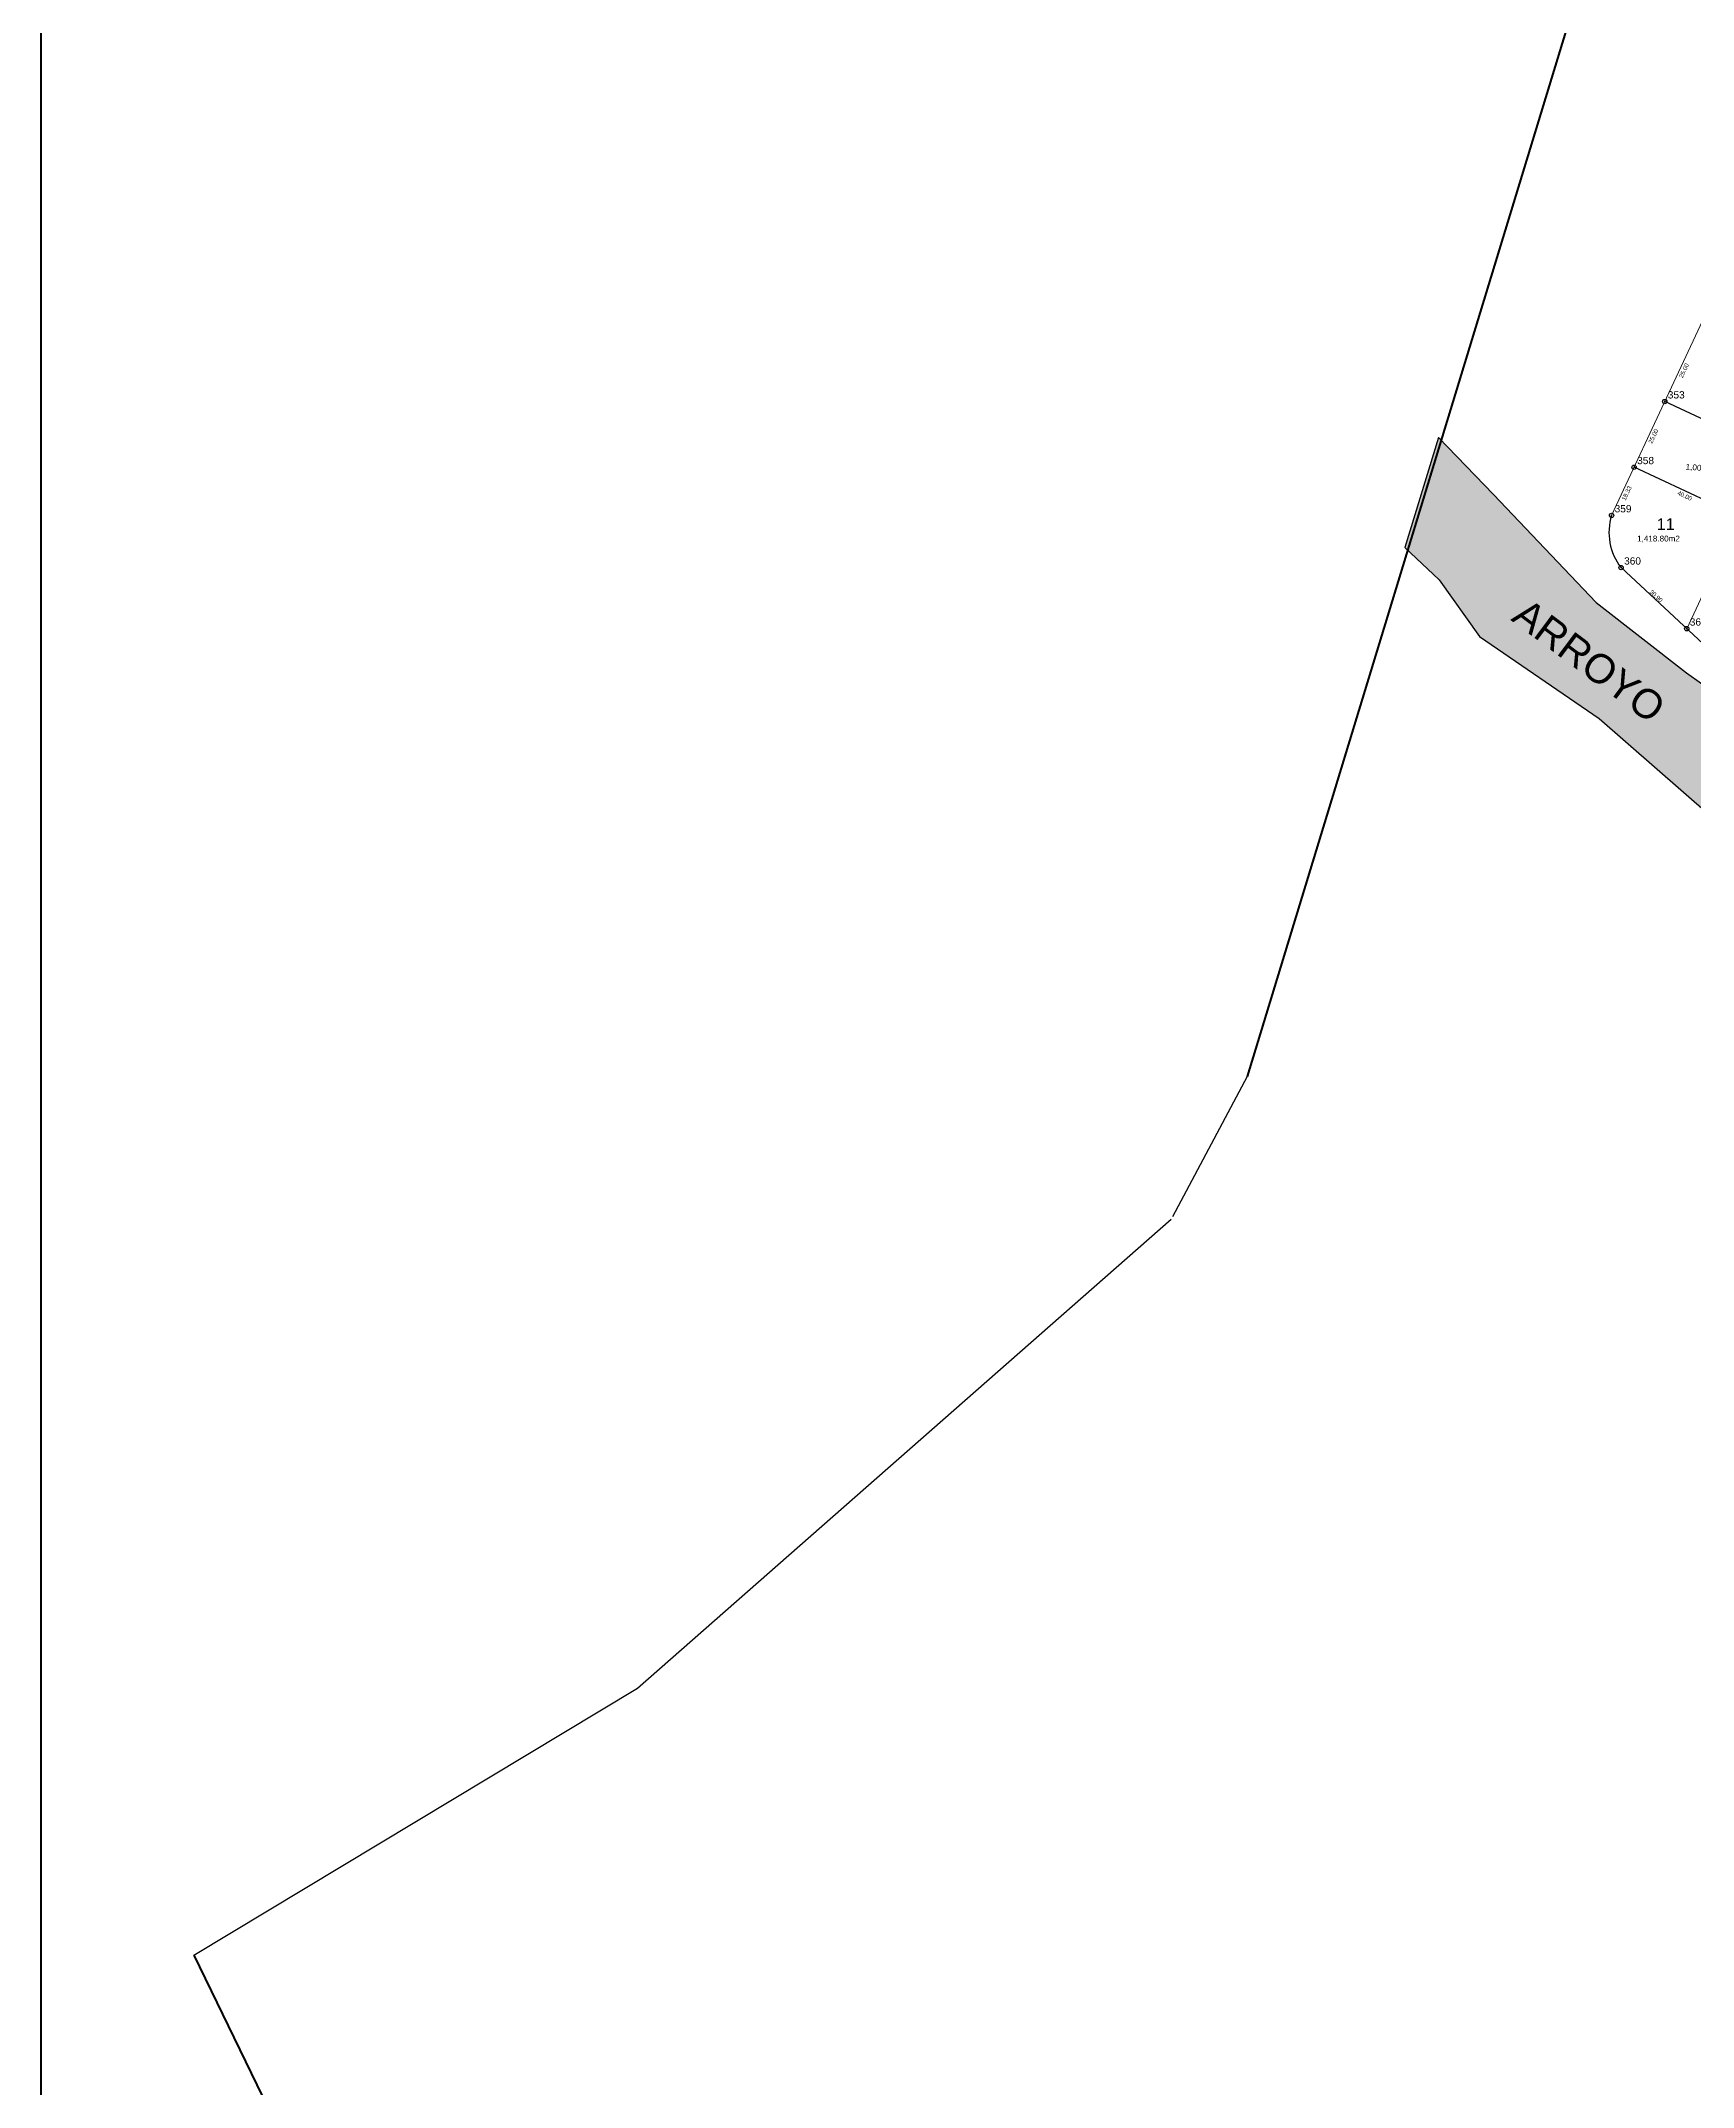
# Model space of a CAD drawing. Header units: metres. Extents: x 500111 to 502674, y 2669847 to 2673197.
# Drawn here: x 500111 to 500680, y 2670601 to 2671307 of the extents above; entities that cross this region are included whole.
import ezdxf
from ezdxf.enums import TextEntityAlignment as Align

# ---------------------------------------------------------------- set-up
doc = ezdxf.new("R2010")
doc.units = ezdxf.units.M
doc.header["$PDMODE"] = 32
doc.header["$PDSIZE"] = 1.5
for name, color, linetype in [('CVL_CUADCON_TIT', 1, 'Continuous'), ('CVL_CURV_TX', 2, 'Continuous'), ('CVL_PUNTO', 2, 'Continuous'), ('CVL_PUNTO_NUM', 2, 'Continuous')]:
    doc.layers.add(name, color=color, linetype=linetype)
doc.layers.add('hatches', color=7, linetype='Continuous', lineweight=5)
doc.styles.add('ARIAL', font='arial.ttf')

msp = doc.modelspace()

# ---------------------------------------------------------------- hatches: boundary and pattern name
at = {"layer": 'CVL_CURV_TX'}
h = msp.add_hatch(dxfattribs=at)
h.set_pattern_fill('SWAMP', color=5, scale=0.05)
h.set_pattern_definition([(0, (288.5465537456912, -175.4111148496158), (0.635, 1.09985226181), [0.15875, -1.11125]), (90, (288.6259287456912, -175.4111148496158), (-0.6349999999999999, 1.09985226181), [0.079375, -2.12032952362]), (90, (288.6457724956912, -175.4111148496158), (-0.6349999999999999, 1.09985226181), [0.0635, -2.13620452362]), (90, (288.6060849956912, -175.4111148496158), (-0.6349999999999999, 1.09985226181), [0.0635, -2.13620452362]), (59.99999999999999, (288.6656162456912, -175.4111148496158), (-0.6349999991372333, 1.099852262308119), [0.0508, -1.2192]), (120, (288.5862412456912, -175.4111148496158), (-1.269999999137233, 4.981188794772606e-10), [0.05079999999999999, -1.2192])])
h.paths.add_polyline_path([(500702.6649720501, 2671067.299853937), (500693.5617581173, 2671077.612637113), (500678.1070880109, 2671088.639815627), (500646.982295385, 2671112.856775018), (500611.5283839272, 2671150.123827524), (500592.5305279799, 2671169.762729108), (500580.9949206567, 2671131.90688044), (500592.8132107274, 2671120.6651343), (500606.6991358406, 2671101.17163081), (500647.9918103621, 2671072.87421476), (500686.1631163526, 2671039.59055195), (500709.0879667208, 2671023.076581354), (500766.3300752716, 2670990.106405982), (500775.5332607027, 2670955.211562814), (500780.2043305071, 2670945.568480764), (500795.3967312233, 2670942.383510497), (500808.5615378499, 2670936.320462676), (500819.5985104011, 2670933.539343035), (500846.6082675883, 2670941.950515123), (500851.7220585165, 2670946.926015452), (500864.2244362247, 2670970.33612626), (500857.7360121417, 2670983.72080768), (500852.2730166042, 2671010.202642513), (500848.0896012379, 2671027.839258978), (500822.2696704665, 2671038.302702569), (500812.361, 2671028.59), (500799.231, 2671023.492), (500777.577, 2671016.996), (500768.2561381517, 2671022.085962604), (500734.307395911, 2671040.003774097), (500725.3955559154, 2671046.325711133)])
h.paths.add_polyline_path([(500803.5983750158, 2670978.938757672), (500821.1113354524, 2670978.938757672), (500821.1113354524, 2670982.544487549), (500803.5983750158, 2670982.544487549)], flags=24)
h.paths.add_polyline_path([(500613.5314801814, 2671106.261773284), (500666.2745282342, 2671067.019795353), (500675.5399104166, 2671079.472901017), (500622.7968623638, 2671118.714878948)], flags=24)
h.paths.add_polyline_path([(500784.2273766816, 2670983.167235373), (500839.8753985098, 2670983.167235373), (500839.8753985098, 2670998.6992954), (500784.2273766816, 2670998.6992954)], flags=24)

# ---------------------------------------------------------------- linework, layer by layer
at = {"color": 1, "lineweight": 50}
for p, q in [((500743.6656336867, 2671661.810039674), (500526.6176336867, 2670949.534039674)), ((500163.5126336867, 2670646.523039674), (500226.5366336867, 2670516.980039674))]:
    msp.add_line(p, q, dxfattribs=at)
msp.add_line((500655.504303537, 2671124.907131835), (500700.1709040122, 2671083.41004226))
at = {"color": 1}
msp.add_line((500526.6176336867, 2670949.534039674), (500500.8916336867, 2670901.100039674), dxfattribs=at)
at = {"color": 5}
for points, elevation in [([(500592.5305279799, 2671169.762729108), (500611.5283839272, 2671150.123827524), (500646.982295385, 2671112.856775018), (500678.1070880109, 2671088.639815627), (500693.5617581173, 2671077.612637113), (500702.6649720501, 2671067.299853937), (500725.3955559154, 2671046.325711133), (500734.307395911, 2671040.003774097), (500768.2561381517, 2671022.085962604), (500777.577, 2671016.996), (500777.577, 2671016.996)], 4697.731), ([(500580.9949206567, 2671131.90688044), (500592.8132107274, 2671120.6651343), (500606.6991358406, 2671101.17163081), (500647.9918103621, 2671072.87421476), (500686.1631163526, 2671039.59055195), (500709.0879667208, 2671023.076581354), (500766.3300752716, 2670990.106405982), (500775.5332607027, 2670955.211562814)], 4699.392)]:
    msp.add_lwpolyline(points, dxfattribs=dict(at, elevation=elevation))
msp.add_arc((500671.1062708871, 2671137.042517894), 19.76585389064144, 162.7177372267436, 217.8761793379388)
at = {"layer": 'CVL_CUADCON_TIT'}
for p, q in [((500316.4906336867, 2670738.576039674), (500500.4506289234, 2670900.269765838)), ((500163.5190281016, 2670646.509939032), (500316.4906336867, 2670738.576039674))]:
    msp.add_line(p, q, dxfattribs=at)
at = {"layer": 'CVL_CURV_TX', "color": 7, "lineweight": 50}
msp.add_line((500110.7858503128, 2673196.903137326), (500110.7858503128, 2670249.191739442), dxfattribs=at)
at = {"layer": 'CVL_CURV_TX', "color": 7, "extrusion": (-0.001618789985491735, -0.01947403468700267, 0.9998090525155252)}
for p, q in [((500706.8136152592, 2671165.256245641, -4744.735957576916), (500670.5701285613, 2671182.177719556, -4744.735957576916)), ((500696.2345986549, 2671142.604878848), (500659.991111959, 2671159.526352764))]:
    msp.add_line(p, q, dxfattribs=at)
at = {"layer": 'CVL_CURV_TX', "color": 5}
msp.add_line((500592.5305279799, 2671169.762729108, 2349.696), (500580.9949206567, 2671131.90688044, 2349.696), dxfattribs=at)
at = {"layer": 'CVL_PUNTO', "color": 2}
for p in [(500670.5701285613, 2671182.177719556, -4744.735957576916), (500659.991111959, 2671159.526352764), (500652.2327896985, 2671142.914543767), (500655.504303537, 2671124.907131835), (500678.1452765201, 2671103.872746546)]:
    msp.add_point(p, dxfattribs=at)
at = {"layer": 'hatches', "color": 7, "extrusion": (-0.001618789985491735, -0.01947403468700267, 0.9998090525155252)}
for p, q in [((500652.2327896982, 2671142.914543767), (500723.4595092812, 2671295.42234398)), ((500678.1452765203, 2671103.872746547), (500759.7029959767, 2671278.500870063))]:
    msp.add_line(p, q, dxfattribs=at)

# ---------------------------------------------------------------- texts
at = {"color": 7, "style": 'ARIAL'}
for s, rotation, p in [('18.33', 64.9657053403592, (500657.4710328252, 2671150.585707275)), ('30.90', 317.106661816142, (500667.6133331785, 2671115.099391312))]:
    msp.add_text(s, height=1.5, rotation=rotation, dxfattribs=at).set_placement(p, align=Align.MIDDLE)
at = {"color": 1, "style": 'ARIAL'}
msp.add_text('1,418.80m2', height=2, dxfattribs=at).set_placement((500668.4216160731, 2671134.765130752), align=Align.MIDDLE)
at = {"layer": 'CVL_CUADCON_TIT', "color": 7, "style": 'ARIAL'}
msp.add_text('ARROYO', height=10, rotation=323.3499482708397, dxfattribs=at).set_placement((500644.535695299, 2671092.86733715, 4697.731), align=Align.MIDDLE)
at = {"layer": 'CVL_CURV_TX', "color": 7, "style": 'ARIAL'}
for s, rotation, p in [('25.00', 64.96570534113934, (500677.2187188601, 2671192.868661962, -2371.826136451499)), ('25.00', 64.96570534113934, (500666.6397022558, 2671170.217295169, -2371.826115127286)), ('40.00', 334.9729210621331, (500677.4782854797, 2671149.706453882, -4744.73591492849))]:
    msp.add_text(s, height=1.5, rotation=rotation, dxfattribs=at).set_placement(p, align=Align.MIDDLE)
at = {"layer": 'CVL_CURV_TX', "color": 1, "extrusion": (-0.001618789985491735, -0.01947403468700267, 0.9998090525155252), "style": 'ARIAL'}
msp.add_text('1,000.01m2', height=2, dxfattribs=at).set_placement((277685.8392172394, 2702891.946880022, -55200.8180077142), align=Align.MIDDLE)
at = {"layer": 'CVL_CURV_TX', "color": 4, "style": 'ARIAL'}
msp.add_text('11', height=4, dxfattribs=at).set_placement((500670.8950697317, 2671139.916767748), align=Align.MIDDLE)
at = {"layer": 'CVL_PUNTO_NUM', "color": 7, "style": 'ARIAL'}
for s, p in [('353', (500671.6307887331, 2671183.238379728, -4744.735957576916)), ('358', (500661.0517721308, 2671160.587012936)), ('359', (500653.2934498703, 2671143.975203939)), ('360', (500656.5649637088, 2671125.967792007)), ('361', (500679.2059366918, 2671104.933406718))]:
    msp.add_text(s, height=2.5, dxfattribs=at).set_placement(p)

doc.saveas('drawing.dxf')
